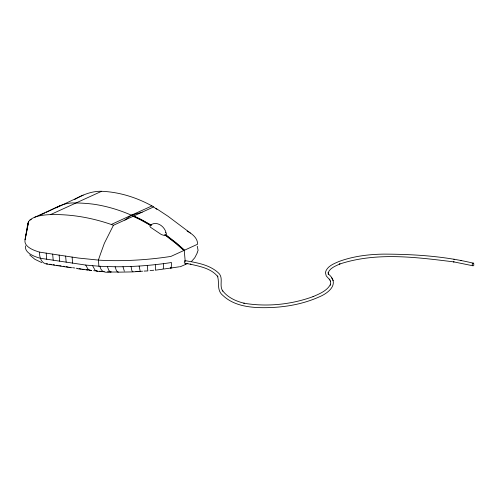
<?xml version="1.0" encoding="UTF-8"?>
<svg xmlns="http://www.w3.org/2000/svg" width="499" height="499" viewBox="0 0 499 499"><rect width="100%" height="100%" fill="white"/><g stroke="black" fill="none" stroke-linecap="round" stroke-linejoin="round"><path stroke-width="0.75" d="M187.125 231.081A107.354 31.568 -5.1 0 1 197.542 244.254L170.92 256.411A107.354 31.568 -5.1 0 1 99.326 260.179L78.58 258.07L39.702 252.145A64.907 19.087 -5.1 0 1 25.112 239.738L28.555 221.743L25.973 235.241M25.574 235.771L25.112 239.738L25.686 236.738M25.555 236.769L27.819 223.596M197.205 253.03L194.772 257.746L191.66 261.27M328.13 272.735C330.051 267.863 335.652 265.992 340.012 263.909L339.332 264.158C376.265 251.845 416.216 257.247 454.059 261.919L453.385 261.8L473.152 265.83L473.838 265.175L473.663 263.26C444.229 256.143 413.802 254.178 383.6 254.122C368.53 254.347 353.292 256.218 339.089 261.451C333.762 263.759 326.914 266.248 325.385 272.541L326.24 275.885L329.851 279.976L329.365 279.078L330.55 281.28M197.167 252.637L198.091 250.361L197.255 246.219M156.935 209.393L153.636 206.923L113.435 225.28L104.372 243.25L100.349 254.359L98.384 260.11L98.927 266.223M142.627 271.194L132.69 271.899L117.864 272.167L116.435 270.689L115.094 266.765L99.875 266.291L85.709 265.063L40.251 258.251A64.907 19.087 -5.1 0 1 25.655 245.845M170.296 268.082C172.018 267.57 171.132 264.052 171.469 262.518C152.825 265.381 133.957 266.84 115.094 266.765M330.407 281.024L330.706 283.058L330.263 285.141L330.588 284.168C327.157 290.867 319.528 293.78 313.029 296.649L313.709 296.394C291.572 304.565 267.146 307.122 243.849 303.199L244.579 303.33C236.164 301.352 227.401 297.491 222.28 290.212L222.772 291.11C218.705 285.428 224.151 277.531 218.119 272.629C209.125 264.539 196.537 262.649 185.023 260.634L184.243 262.38L184.593 263.223L190.936 264.289L190.231 264.164C199.999 266.422 211.433 268.412 217.92 276.839L217.427 275.941C219.778 282.646 216.198 290.499 223.271 295.788C233.127 305.001 247.192 307.284 260.185 307.652C280.319 308.064 300.847 305.151 319.323 296.849C329.446 292.62 339.938 283.22 328.043 273.733L328.535 274.637L328.192 272.348M132.971 271.755C131.318 271.45 131.599 267.919 131.019 266.478M124.881 220.09L131.462 215.181L151.952 205.912L153.636 206.923M165.525 232.434L166.498 233.757L165.924 234.998L164.077 235.391L161.42 234.592L150.405 227.201L149.831 225.928L151.534 224.856M56.106 207.84L83.19 195.121M29.946 220.059L31.35 219.392M39.777 215.393L44.692 213.061M46.095 212.399C54.497 208.688 62.6 203.18 72.087 202.943C79.534 202.893 86.982 203.293 94.361 204.316C114.321 207.372 133.439 214.832 150.729 225.161M27.701 224.912A51.553 17.116 12.5 0 1 50.505 214.62C71.17 214.04 91.791 217.77 111.302 224.475L131.462 215.181L142.196 212.187M50.505 214.62L101.609 191.292C119.273 191.996 136.508 197.442 151.952 205.912M187.892 263.41L180.164 266.784M34.618 217.296L60.841 205.401M118.413 272.017L110.672 272.036C104.478 272.785 101.316 272.13 99.875 266.291M151.534 224.419C157.578 221.219 164.495 226.64 166.024 232.559M170.783 268.057L179.521 266.753M163.423 269.073L171.831 267.863M47.592 263.871C41.754 264.514 38.934 256.798 39.702 252.145M150.068 270.583L153.792 270.221M144.111 271.082L147.841 270.92L147.28 265.437M135.94 271.599L140.387 271.362M103.686 271.724L104.098 271.706M92.639 265.767L95.091 270.233L97.417 271.225M77.881 268.774L91.548 270.458L90.007 270.252M107.547 271.718L111.358 271.886M99.376 271.213L103.867 271.537M96.949 271.238L102.994 271.674M93.656 270.676L97.18 271.032M86.159 269.734L87.699 269.94M49.663 264.183L51.74 264.501M53.125 264.713L54.566 264.932M56.724 265.262L58.165 265.48M59.606 265.699L61.046 265.923M63.205 266.248L64.645 266.466M66.086 266.691L68.244 267.015M69.685 267.239L71.126 267.458M72.567 267.676L74.725 268.007M76.166 268.225L77.607 268.443M79.042 268.662L81.156 268.986M82.566 269.198L83.975 269.416M46.239 263.952L71.401 267.782M453.816 259.212L454.483 259.33M460.471 260.397L461.182 260.528M185.023 260.634L185.69 260.752M473.663 263.26L472.909 263.123L472.222 263.784L472.391 265.693M90.494 270.583L87.918 269.036L85.709 265.063M110.672 272.036L108.938 270.552L107.372 266.622M111.302 224.475L113.435 225.28M41.81 262.63L34.805 259.249L29.684 254.914M133.894 216.005L140.992 219.373L151.397 225.199M133.189 216.329L140.281 219.697L150.692 225.523M156.006 208.339L167.995 216.248L190.356 233.033M165.905 234.836L176.278 242.882L184.586 250.167M165.649 235.073L175.922 243.044L184.231 250.33L185.229 261.52M164.583 234.73L175.573 243.206L183.882 250.492M140.244 271.506L139.127 266.054M331.623 277.781L332.109 278.685M332.702 279.802L333.201 280.719M124.326 271.144L122.991 266.716M185.366 263.017L185.497 264.507M72.099 257.079L72.642 263.191M65.619 256.093L66.167 262.206M59.138 255.108L59.687 261.214M52.663 254.116L53.206 260.228M46.182 253.13L46.725 259.243M155.414 264.638L155.351 270.184L162.662 269.179C164.102 268.524 163.204 265.181 163.491 263.665M74.694 199.444A51.553 30.533 -45.4 0 1 101.609 191.292"/></g></svg>
